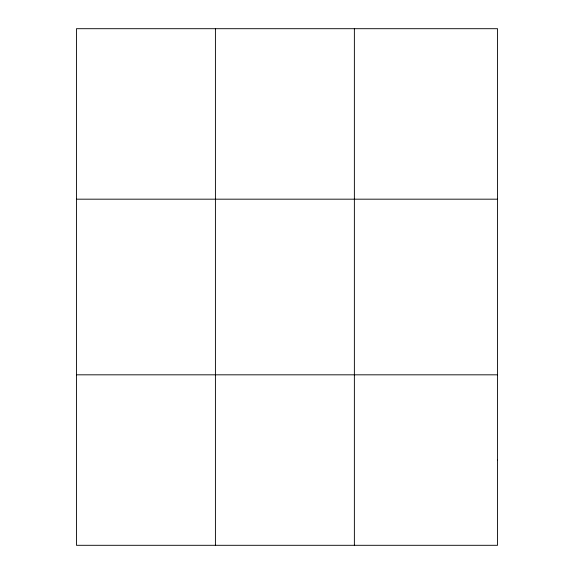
<?xml version="1.0" encoding="UTF-8"?>
<svg xmlns="http://www.w3.org/2000/svg" width="574" height="574" viewBox="0 0 574 574"><rect width="100%" height="100%" fill="white"/><g stroke="black" fill="none" stroke-linecap="round" stroke-linejoin="round"><path stroke-width="0.86" d="M215.415 545.3L215.415 28.7M354.373 545.3L354.373 28.7M76.45 199.178L497.55 199.178M76.45 374.822L497.55 374.822M497.55 460.061L497.55 545.3L76.45 545.3L76.45 28.7L497.55 28.7L497.55 460.061"/></g></svg>
